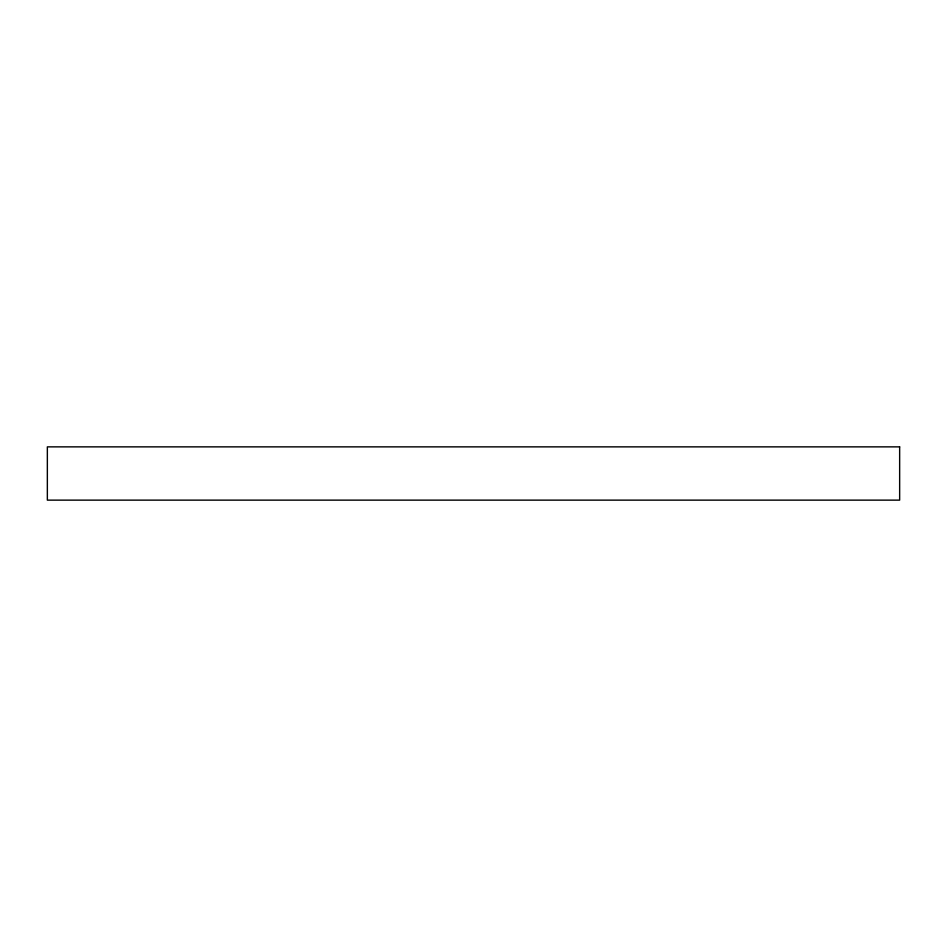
<?xml version="1.0" encoding="UTF-8"?>
<svg xmlns="http://www.w3.org/2000/svg" width="947" height="947" viewBox="0 0 947 947"><rect width="100%" height="100%" fill="white"/><g stroke="black" fill="none" stroke-linecap="round" stroke-linejoin="round"><path stroke-width="1.42" d="M899.65 446.866L47.35 446.866L47.35 500.134L899.65 500.134L899.65 446.866"/></g></svg>
